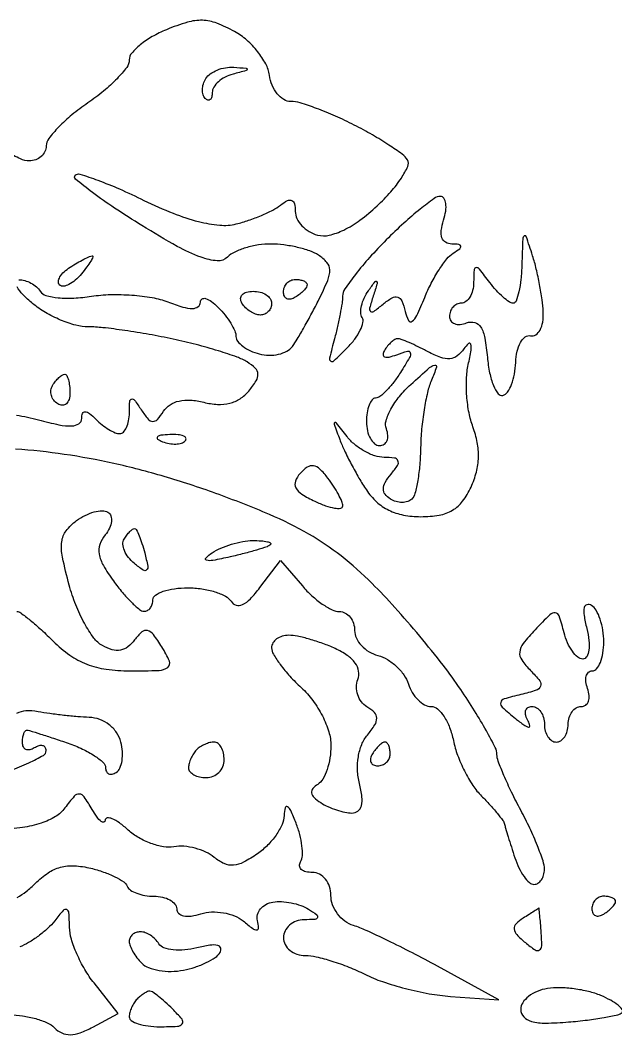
# Model space of a CAD drawing. Extents: x 0 to 102, y 0 to 135.
# Drawn here: x 52.27 to 56.51, y 86.4 to 93.64 of the extents above; entities that cross this region are included whole.
import ezdxf

# ---------------------------------------------------------------- set-up
doc = ezdxf.new("R2010")
doc.units = 0
doc.header["$MEASUREMENT"] = 0

msp = doc.modelspace()

# ---------------------------------------------------------------- linework, layer by layer
for points in [[(52.256657, 91.788185, -0.075136), (52.299084, 91.782981, -0.054894), (52.343209, 91.765268, -0.055021), (52.382306, 91.738443, -0.076637), (52.409813, 91.706217, 0.191698), (52.450117, 91.676308, 0.04061), (52.537895, 91.660476, 0.036737), (52.650092, 91.657802, 0.026696), (52.774356, 91.670646, -0.033188), (52.910896, 91.682971, -0.024256), (53.063149, 91.67919, -0.024676), (53.207678, 91.66137, -0.048598), (53.31915, 91.630624, 0.019236), (53.425992, 91.594291, 0.071715), (53.496067, 91.583977, 0.164946), (53.535612, 91.597258, 0.234105), (53.5518, 91.629937, -0.253025), (53.563464, 91.65151, -0.22178), (53.589077, 91.655198, -0.09001), (53.629882, 91.634315, -0.033222), (53.6787, 91.591586, -0.028843), (53.727267, 91.537068, -0.030398), (53.768323, 91.478235, -0.031909), (53.79714, 91.423513, -0.105618), (53.8056, 91.38391, 0.169996), (53.817537, 91.349815, 0.06387), (53.854389, 91.314103, 0.053828), (53.908133, 91.282283, 0.042836), (53.971689, 91.259701, 0.060138), (54.040419, 91.25032, 0.05973), (54.10957, 91.257524, 0.065329), (54.16876, 91.279372, 0.115836), (54.207839, 91.313284, 0.02166), (54.242605, 91.366102, 0.00603), (54.29242, 91.451759, 0.006074), (54.346503, 91.55016, 0.006341), (54.39739, 91.648452, 0.016613), (54.459759, 91.783795, 0.102777), (54.474423, 91.858527, 0.177125), (54.453944, 91.912656, 0.073747), (54.39389, 91.964407, 0.05801), (54.33153, 91.994388, 0.025718), (54.243658, 92.019735, 0.025036), (54.146785, 92.037298, 0.03083), (54.05517, 92.043505, 0.039042), (53.965661, 92.037045, 0.035335), (53.875121, 92.01673, 0.037157), (53.796554, 91.986649, 0.086583), (53.745177, 91.950537, -0.218906), (53.67241, 91.923613, -0.068995), (53.556256, 91.948904, -0.039312), (53.386934, 92.026714, -0.010915), (53.134774, 92.174854, -0.008688), (52.939757, 92.299955, -0.014894), (52.782229, 92.41183, -0.00889), (52.660808, 92.507061, -0.44457), (52.659415, 92.534215, -0.28081), (52.6924, 92.542213, -0.010154), (52.820189, 92.49845, -0.01598), (52.974318, 92.436492, -0.010211), (53.149461, 92.355193, 0.018747), (53.357898, 92.262729, 0.032466), (53.538, 92.204018, 0.039818), (53.689212, 92.177965, 0.083324), (53.807912, 92.186913, 0.022061), (53.895756, 92.212708, 0.018317), (53.986715, 92.247607, 0.018704), (54.067764, 92.285802, 0.046565), (54.12285, 92.321178, -0.044633), (54.171885, 92.352935, -0.224943), (54.20363, 92.3543, -0.245645), (54.222932, 92.33089, -0.051987), (54.2286, 92.276526, 0.113342), (54.240493, 92.224734, 0.075652), (54.275117, 92.174391, 0.069933), (54.326429, 92.133093, 0.070684), (54.386955, 92.107723, 0.121649), (54.470736, 92.106578, 0.056526), (54.573881, 92.143224, 0.045821), (54.689494, 92.213454, 0.028541), (54.81144, 92.315032, 0.023831), (54.90979, 92.416144, 0.035378), (54.984846, 92.514229, 0.038614), (55.030954, 92.597585, 0.250458), (55.028045, 92.643885, 0.096258), (54.990667, 92.684371, 0.013373), (54.896339, 92.749826, 0.0149), (54.778941, 92.821818, 0.012136), (54.64923, 92.892009, 0.013866), (54.514039, 92.956318, 0.015414), (54.380131, 93.010653, 0.014881), (54.263682, 93.049874, 0.073913), (54.195554, 93.06, -0.140209), (54.146002, 93.074174, -0.083773), (54.099765, 93.115085, -0.072188), (54.063753, 93.175827, -0.062043), (54.044134, 93.247523, 0.086311), (54.017766, 93.328341, 0.046403), (53.960111, 93.416283, 0.044379), (53.88263, 93.497519, 0.052629), (53.79606, 93.558695, 0.035337), (53.668577, 93.618617, 0.085346), (53.566802, 93.639084, 0.078645), (53.459002, 93.625124, 0.026743), (53.30961, 93.572409, 0.031728), (53.208008, 93.522559, 0.040722), (53.122164, 93.463708, 0.045734), (53.06191, 93.404839, 0.178258), (53.0442, 93.356741, -0.163617), (53.026309, 93.303531, -0.029422), (52.95739, 93.22295, -0.029), (52.861829, 93.134558, -0.02265), (52.748678, 93.049755, 0.022565), (52.635485, 92.96495, 0.028848), (52.539796, 92.876555, 0.029233), (52.470682, 92.795962, 0.162651), (52.452578, 92.74275, -0.112912), (52.443118, 92.702409, -0.09965), (52.4168, 92.668064, -0.093603), (52.377613, 92.645018, -0.086457), (52.331591, 92.637, -0.10631), (52.268962, 92.650468, -0.024008), (52.17142, 92.70022, -0.023832)], [(52.239418, 90.822312, -0.033886), (52.39708, 90.790081, 0.015063), (52.543096, 90.75446, 0.060018), (52.634739, 90.746258, 0.138111), (52.685667, 90.762297, 0.252999), (52.7058, 90.799539, -0.08637), (52.712104, 90.835763, -0.335068), (52.729996, 90.847473, -0.156059), (52.759931, 90.835631, -0.024776), (52.80732, 90.79272, 0.030136), (52.851161, 90.753868, 0.031128), (52.898899, 90.721022, 0.032763), (52.943611, 90.698032, 0.102712), (52.97652, 90.6912, 0.204176), (53.00249, 90.702266, 0.08248), (53.0247, 90.73469, 0.063182), (53.040028, 90.782576, 0.04374), (53.045495, 90.83925, -0.012169), (53.048238, 90.922118, -0.328172), (53.061468, 90.938094, -0.306546), (53.081617, 90.930741, -0.011267), (53.130095, 90.8604, 0.028498), (53.178137, 90.79559, 0.206601), (53.211966, 90.778471, 0.232815), (53.245026, 90.792312, 0.036123), (53.28892, 90.8507, -0.106517), (53.335131, 90.896982, -0.08853), (53.399408, 90.923956, -0.072713), (53.480333, 90.930082, -0.044101), (53.575339, 90.914968, 0.048844), (53.674286, 90.900186, 0.073589), (53.760931, 90.90855, 0.081658), (53.834833, 90.940328, 0.077409), (53.89623, 90.994566, 0.03155), (53.949489, 91.067666, 0.156681), (53.962186, 91.116229, 0.191352), (53.943122, 91.157445, 0.05099), (53.88476, 91.20251, 0.053224), (53.813135, 91.237047, 0.010917), (53.679712, 91.281427, 0.011376), (53.521633, 91.32629, 0.010475), (53.357286, 91.365262, 0.008825), (53.187321, 91.398696, 0.008244), (53.012387, 91.426945, 0.008247), (52.85624, 91.446901, 0.027663), (52.753308, 91.4526, -0.065621), (52.663094, 91.464491, -0.033549), (52.554828, 91.501476, -0.032645), (52.446619, 91.555293, -0.041976), (52.355622, 91.618985, -0.02412), (52.285699, 91.683194, -0.062708), (52.244166, 91.737322, -0.172745)], [(52.242734, 89.4222, -0.16153), (52.270934, 89.412845, -0.010927), (52.33859, 89.360072, -0.01478), (52.417494, 89.291722, -0.010497), (52.501991, 89.2107, 0.043779), (52.619784, 89.111907, 0.060399), (52.741484, 89.047034, 0.057384), (52.879959, 89.011019, 0.034965), (53.048762, 88.9992, 0.008403), (53.256905, 89.002698, 0.152968), (53.318801, 89.024398, 0.34789), (53.330627, 89.068777, 0.037191), (53.277567, 89.169831, 0.02279), (53.216526, 89.258401, 0.16888), (53.174508, 89.286364, 0.251239), (53.133991, 89.276462, 0.051786), (53.08297, 89.220058, -0.0706), (53.034602, 89.170457, -0.120835), (52.982023, 89.147197, -0.113848), (52.922386, 89.150224, -0.058259), (52.852826, 89.179128, -0.107805), (52.791752, 89.233235, -0.032315), (52.724669, 89.338723, -0.030744), (52.66273, 89.47017, -0.028969), (52.615969, 89.610828, -0.014505), (52.568436, 89.810215, -0.079715), (52.563376, 89.920328, -0.134398), (52.594437, 89.998013, -0.073097), (52.668225, 90.070617, -0.04242), (52.730145, 90.108289, -0.049416), (52.794513, 90.132741, -0.056379), (52.851864, 90.141506, -0.149239), (52.891571, 90.131058, -0.169576), (52.913577, 90.103916, -0.116667), (52.918084, 90.064212, -0.087573), (52.903737, 90.01682, -0.056076), (52.872107, 89.968614, 0.09376), (52.834972, 89.901558, 0.125059), (52.830125, 89.832387, 0.085902), (52.860074, 89.750407, 0.026968), (52.931449, 89.640404, 0.017507), (52.995464, 89.558683, 0.023179), (53.059592, 89.489272, 0.021568), (53.116616, 89.437677, 0.164063), (53.14995, 89.424859, 0.134232), (53.174137, 89.430394, 0.105398), (53.194762, 89.447832, 0.091262), (53.208629, 89.474674, 0.073847), (53.2134, 89.5068, -0.251914), (53.230881, 89.539295, -0.064068), (53.286487, 89.566549, -0.049716), (53.366897, 89.585241, -0.032276), (53.462207, 89.5914, -0.035549), (53.561802, 89.58431, -0.040056), (53.655375, 89.563168, -0.043921), (53.730516, 89.532276, -0.135666), (53.770413, 89.495292, 0.187548), (53.806322, 89.468195, 0.181992), (53.851655, 89.47203, 0.09177), (53.908145, 89.513, 0.02852), (53.976242, 89.593312), (54.122674, 89.787441), (54.279039, 89.604821, 0.031107), (54.346848, 89.534931, 0.033504), (54.421225, 89.475845, 0.035621), (54.491344, 89.434465, 0.115996), (54.543502, 89.4222, -0.123929), (54.584728, 89.411822, -0.100779), (54.619846, 89.382597, -0.090675), (54.643444, 89.338881, -0.078693), (54.6516, 89.28738, 0.112624), (54.664099, 89.232592, 0.075689), (54.700479, 89.179381, 0.070113), (54.754398, 89.135778, 0.071179), (54.817998, 89.109045, -0.072118), (54.88542, 89.080559, -0.052369), (54.95044, 89.031294, -0.052611), (55.003469, 88.969927, -0.075186), (55.035199, 88.905466, 0.058672), (55.062866, 88.844259, 0.062049), (55.103574, 88.792419, 0.069422), (55.150543, 88.757263, 0.126651), (55.196626, 88.7454, -0.184209), (55.242546, 88.727888, -0.065811), (55.289066, 88.673842, -0.054295), (55.329177, 88.595031, -0.041248), (55.355971, 88.501797, 0.040191), (55.385737, 88.397391, 0.027923), (55.435089, 88.285043, 0.028269), (55.495031, 88.181855, 0.050697), (55.556896, 88.10599, -0.011178), (55.616011, 88.04417, -0.014114), (55.667733, 87.984295, -0.012202), (55.70803, 87.932356, -0.101402), (55.720481, 87.905443, 0.014761), (55.728225, 87.876415, 0.001942), (55.746712, 87.815385, 0.002254), (55.769249, 87.743174, 0.001887), (55.793798, 87.66675, 0.033266), (55.822995, 87.59388, 0.043804), (55.859493, 87.532315, 0.050505), (55.897488, 87.48931, 0.188758), (55.930467, 87.4764, 0.141798), (55.958966, 87.484648, 0.099753), (55.983247, 87.507832, 0.084628), (55.999604, 87.542503, 0.068094), (56.0052, 87.583403, 0.081338), (55.995384, 87.643347, 0.014031), (55.955498, 87.751708, 0.014945), (55.900777, 87.877386, 0.012869), (55.836, 88.006096, -0.009789), (55.771208, 88.132884, -0.012346), (55.716502, 88.252748, -0.010494), (55.675558, 88.354524, -0.090621), (55.6668, 88.402452, 0.118391), (55.654953, 88.451786, 0.009291), (55.590903, 88.571879, 0.012236), (55.507391, 88.713435, 0.00905), (55.408429, 88.865951, 0.016723), (55.282687, 89.039457, 0.008872), (55.116075, 89.246206, 0.00882), (54.938054, 89.451781, 0.013517), (54.776, 89.622842, 0.029752), (54.554789, 89.819185, 0.035983), (54.324875, 89.974624, 0.030229), (54.044206, 90.11442, 0.013623), (53.661139, 90.264953, 0.015119), (53.293434, 90.385564, 0.017118), (52.933942, 90.478308, 0.017742), (52.581305, 90.543487, 0.019211), (52.234163, 90.581431, 0.014476)], [(52.192932, 88.287973, 0.022338), (52.328616, 88.343848, 0.018407), (52.432138, 88.39671, 0.271883), (52.452, 88.430537, 0.149931), (52.445051, 88.453191, 0.191608), (52.427149, 88.465356, 0.13183), (52.399807, 88.464155, 0.06196), (52.3674, 88.4493, -0.082592), (52.335074, 88.436059, -0.161196), (52.307651, 88.438691, -0.182303), (52.289423, 88.456579, -0.108972), (52.2828, 88.486607, -0.031422), (52.284959, 88.520929, -0.04859), (52.291517, 88.549882, -0.062277), (52.301071, 88.569954, -0.255915), (52.312476, 88.5762, -0.07363), (52.33307, 88.573151, -0.002488), (52.411696, 88.548918, -0.00465), (52.504342, 88.518909, -0.003221), (52.608576, 88.483324, -0.025476), (52.710608, 88.441815, -0.035451), (52.796738, 88.393843, -0.038367), (52.858387, 88.346416, -0.212711), (52.875, 88.309131, 0.108726), (52.880999, 88.281868, 0.182173), (52.897518, 88.265618, 0.161394), (52.922367, 88.263206, 0.082769), (52.951658, 88.275191, 0.15438), (52.977834, 88.305591, 0.064046), (52.992806, 88.358329, 0.054994), (52.995337, 88.423477, 0.046215), (52.984091, 88.491684, 0.08395), (52.953474, 88.559643, 0.079471), (52.901741, 88.615241, 0.078486), (52.834611, 88.652451, 0.07883), (52.759383, 88.667087, -0.012222), (52.67691, 88.67198, -0.006972), (52.577552, 88.681713, -0.00696), (52.477774, 88.694303, -0.011448), (52.393827, 88.70805, 0.059992), (52.307039, 88.713733, 0.11427), (52.240219, 88.694373, 0.119607)], [(52.245813, 87.383807, 0.044759), (52.309534, 87.425701, 0.02859), (52.375738, 87.484738, -0.049517), (52.465316, 87.558136, -0.081024), (52.554482, 87.598577, -0.079744), (52.652903, 87.608945, -0.046544), (52.770538, 87.5915, -0.024356), (52.861182, 87.564555, -0.03028), (52.942221, 87.530466, -0.031293), (53.004783, 87.494538, -0.15403), (53.0301, 87.463312, 0.15433), (53.052387, 87.435856, 0.055888), (53.097648, 87.412807, 0.048796), (53.156322, 87.397081, 0.041109), (53.22045, 87.3918, -0.05373), (53.282484, 87.385115, -0.073484), (53.334968, 87.365274, -0.093222), (53.3702, 87.335957, -0.174453), (53.3826, 87.301499, 0.208334), (53.396188, 87.270303, 0.137905), (53.431451, 87.252163, 0.085503), (53.486809, 87.250476, 0.041823), (53.55586, 87.266189, -0.067336), (53.631674, 87.279426, -0.051557), (53.715731, 87.273986, -0.05247), (53.795074, 87.251814, -0.07901), (53.856733, 87.215269, 0.011602), (53.925069, 87.161183, 0.170383), (53.95386, 87.151999, 0.428452), (53.966581, 87.166142, 0.039205), (53.958423, 87.218192, -0.125709), (53.959128, 87.261478, -0.108325), (53.980274, 87.301881, -0.096646), (54.018951, 87.333165, -0.079933), (54.069212, 87.350262, -0.055593), (54.130114, 87.353756, -0.036069), (54.200159, 87.344891, -0.036071), (54.268196, 87.326054, -0.055645), (54.323012, 87.299346, -0.01792), (54.38097, 87.25966, -0.343634), (54.386487, 87.239924, -0.286019), (54.368248, 87.226785, -0.014579), (54.29205, 87.223895, 0.084232), (54.235511, 87.213793, 0.092453), (54.18749, 87.185704, 0.099524), (54.155367, 87.144207, 0.115601), (54.144, 87.0957, 0.122318), (54.15602, 87.047301, 0.100759), (54.189884, 87.006077, 0.091202), (54.240537, 86.978382, 0.079784), (54.300202, 86.9688, -0.057036), (54.37832, 86.95986, -0.019268), (54.488981, 86.929658, -0.018879), (54.609782, 86.886557, -0.02057), (54.723507, 86.835552, 0.034231), (54.850581, 86.782677, 0.018374), (55.013452, 86.73423, 0.018216), (55.183943, 86.696829, 0.02711), (55.335473, 86.67774), (55.680337, 86.653176), (55.243201, 86.892225, 0.005892), (55.063975, 86.987509, 0.006349), (54.886936, 87.076142, 0.006029), (54.73322, 87.148396, 0.030012), (54.644233, 87.182638, -0.084585), (54.582384, 87.214532, -0.070212), (54.529938, 87.266942, -0.071007), (54.49454, 87.331163, -0.090745), (54.4824, 87.397501, 0.077018), (54.472595, 87.460774, 0.093103), (54.444189, 87.513632, 0.10371), (54.401449, 87.548571, 0.120231), (54.350507, 87.561, -0.058896), (54.303408, 87.566567, -0.126335), (54.271298, 87.583556, -0.191176), (54.259005, 87.608683, -0.159018), (54.266071, 87.637787, 0.130299), (54.279062, 87.680625, 0.037759), (54.276263, 87.750228, 0.035185), (54.261019, 87.831239, 0.031198), (54.234127, 87.912737, 0.011122), (54.195824, 88.002493, 0.14357), (54.172311, 88.029806, 0.527593), (54.15607, 88.023013, 0.041599), (54.149362, 87.967647, -0.098078), (54.134134, 87.903462, -0.04508), (54.091354, 87.828496, -0.042304), (54.030433, 87.755168, -0.04553), (53.959416, 87.695106, -0.03058), (53.860063, 87.63421, -0.101589), (53.786934, 87.612686, -0.129757), (53.721644, 87.624183, -0.065179), (53.650319, 87.669154, 0.065631), (53.590668, 87.70669, 0.043452), (53.514367, 87.734001, 0.043297), (53.434065, 87.747813, 0.062987), (53.362349, 87.744798, -0.084124), (53.287979, 87.744801, -0.045618), (53.199335, 87.768293, -0.043764), (53.110991, 87.809636, -0.052646), (53.036946, 87.863665, 0.025398), (52.974541, 87.914625, 0.057997), (52.921816, 87.944682, 0.127559), (52.887469, 87.949821, 0.374115), (52.872427, 87.933662, -0.327758), (52.862366, 87.920885, -0.24713), (52.84431, 87.924814, -0.065321), (52.815012, 87.956801, -0.021086), (52.78032, 88.011053, 0.019239), (52.723259, 88.101018, 0.232069), (52.688506, 88.120504, 0.233266), (52.651941, 88.104898, 0.019431), (52.586029, 88.021742, -0.100396), (52.518358, 87.960039, -0.055037), (52.415944, 87.913166, -0.045153), (52.283409, 87.882272, -0.028146), (52.124328, 87.869119, -0.024961)], [(52.190331, 86.5458, -0.036226), (52.284335, 86.53898, -0.03405), (52.378389, 86.518647, -0.035893), (52.459211, 86.488892, -0.09047), (52.510597, 86.453363, 0.090654), (52.563957, 86.416497, 0.110418), (52.623288, 86.404234, 0.084391), (52.694302, 86.417487, 0.034641), (52.783991, 86.45777), (52.964947, 86.554615), (52.793073, 86.773116, -0.034116), (52.72709, 86.869915, -0.029072), (52.670897, 86.979997, -0.030114), (52.631576, 87.086513, -0.069712), (52.618509, 87.170559, 0.011893), (52.614522, 87.273233, 0.279873), (52.598591, 87.296105, 0.327766), (52.573338, 87.290541, 0.014533), (52.512759, 87.217357, -0.040138), (52.462621, 87.162733, -0.026194), (52.396903, 87.107874, -0.026339), (52.326716, 87.060825, -0.044775), (52.263076, 87.03021, 0.074416)]]:
    msp.add_lwpolyline(points, format="xyb")
for points in [[(53.789443, 93.303986, -0.003272), (53.878914, 93.29726, -0.420376), (53.885364, 93.289497, -0.309854), (53.877617, 93.280364, -0.002679), (53.78445, 93.255483, 0.055048), (53.72783, 93.233809, 0.062455), (53.67989, 93.200988, 0.071903), (53.64737, 93.162548, 0.140564), (53.6364, 93.124297, -0.055439), (53.632843, 93.092318, -0.166863), (53.621486, 93.073885, -0.255905), (53.604915, 93.070752, -0.118346), (53.585629, 93.082571, -0.129836), (53.570398, 93.108735, -0.076232), (53.566152, 93.144933, -0.067553), (53.573091, 93.185285, -0.062174), (53.590621, 93.223571, -0.101189), (53.622465, 93.257395, -0.057437), (53.672028, 93.284413, -0.053946), (53.730585, 93.301033, -0.059385)], [(55.263601, 92.3832, 0.158111), (55.219197, 92.368798, 0.012298), (55.118663, 92.292079, 0.015831), (55.001574, 92.191823, 0.01141), (54.8772, 92.073, 0.013514), (54.758313, 91.947506, 0.018041), (54.657782, 91.826999, 0.015399), (54.582146, 91.722911, 0.1473), (54.565845, 91.67115, -0.034814), (54.561819, 91.622281, -0.008989), (54.548449, 91.544294, -0.009103), (54.529939, 91.455696, -0.009155), (54.508248, 91.368, 0.004768), (54.472825, 91.229993, 0.309232), (54.481067, 91.20797, 0.358116), (54.502871, 91.209606, 0.005525), (54.599397, 91.303901, 0.035189), (54.652809, 91.365331, 0.047594), (54.691263, 91.428019, 0.056647), (54.710842, 91.483029, 0.198117), (54.704876, 91.51944, -0.139448), (54.694962, 91.554381, -0.057608), (54.70069, 91.603653, -0.050928), (54.719598, 91.658392, -0.045478), (54.749763, 91.710439, -0.006389), (54.796959, 91.775317, -0.466965), (54.808541, 91.775959, -0.268663), (54.812128, 91.760463, -0.004493), (54.784544, 91.673284, 0.012018), (54.758459, 91.586316, 0.291621), (54.76561, 91.563211, 0.347457), (54.787749, 91.562451, 0.014561), (54.854095, 91.614326, -0.037072), (54.918583, 91.66023, -0.218332), (54.958785, 91.664857, -0.221307), (54.988174, 91.637428, -0.038066), (55.011916, 91.562843, 0.057927), (55.034986, 91.49921, 0.460986), (55.061628, 91.492596, 0.130796), (55.095126, 91.533172, 0.010352), (55.151177, 91.662378, -0.022699), (55.198073, 91.763562, -0.0233), (55.253577, 91.859172, -0.023836), (55.309316, 91.937209, -0.084332), (55.354843, 91.978333, 0.019811), (55.401065, 92.010363, 0.280074), (55.40821, 92.028303, 0.33542), (55.395405, 92.040387, 0.024392), (55.343849, 92.043505, -0.132729), (55.300154, 92.055858, -0.178036), (55.27452, 92.087624, -0.116337), (55.269492, 92.140424, -0.042689), (55.2861, 92.214, 0.039501), (55.301173, 92.278849, 0.070518), (55.301643, 92.333497, 0.110633), (55.288309, 92.369736, 0.254772)], [(55.9206, 91.9602, 0.003802), (55.875531, 92.097328, 0.527052), (55.861447, 92.101311, 0.212536), (55.850764, 92.079606, 0.001973), (55.844433, 91.89675, -0.018506), (55.837291, 91.791363, -0.029768), (55.822578, 91.702567, -0.030016), (55.803459, 91.636998, -0.316763), (55.781877, 91.6218, -0.155757), (55.754137, 91.630656, -0.027186), (55.710638, 91.66529, -0.027231), (55.662363, 91.713164, -0.021457), (55.615367, 91.76985, 0.005777), (55.541839, 91.864423, 0.22845), (55.518652, 91.8756, 0.395521), (55.504087, 91.861942, 0.011517), (55.500291, 91.76985, -0.055083), (55.492989, 91.713217, -0.073748), (55.473539, 91.66529, -0.092324), (55.445491, 91.633107, -0.169034), (55.413, 91.6218, 0.109914), (55.380725, 91.614618, 0.099889), (55.353251, 91.59429, 0.095054), (55.334825, 91.563905, 0.089132), (55.3284, 91.528149, 0.150963), (55.338229, 91.496338, 0.152481), (55.364256, 91.475767, 0.115793), (55.403774, 91.470373, 0.067978), (55.450462, 91.481337, -0.160531), (55.507991, 91.484104, -0.192236), (55.55087, 91.4515, -0.091606), (55.580142, 91.37329, -0.021773), (55.598512, 91.234821, 0.027836), (55.61458, 91.124025, 0.04716), (55.641717, 91.03437, 0.064281), (55.674779, 90.976163, 0.306708), (55.7091, 90.964382, 0.179732), (55.742076, 90.987934, 0.056003), (55.770796, 91.042696, 0.047836), (55.791568, 91.116161, 0.037169), (55.80033, 91.1988, -0.045641), (55.810116, 91.278247, -0.073463), (55.834129, 91.341959, -0.10479), (55.867807, 91.380675, -0.217403), (55.90608, 91.38915, 0.203746), (55.943088, 91.396335, 0.121856), (55.973606, 91.430128, 0.083948), (55.992742, 91.48701, 0.050362), (55.996767, 91.55835, 0.023436), (55.988717, 91.646431, 0.01233), (55.970914, 91.754913, 0.012241), (55.947167, 91.865355, 0.018416)], [(52.779609, 91.958905, -0.546793), (52.784998, 91.951213, -0.036148), (52.770426, 91.921942, -0.026491), (52.742965, 91.880672, -0.013159), (52.704103, 91.831256, -0.039407), (52.659545, 91.785441, -0.06172), (52.614147, 91.754566, -0.085026), (52.574884, 91.742235, -0.234162), (52.548144, 91.751256, -0.225585), (52.539315, 91.776085, -0.108439), (52.550135, 91.808942, -0.073916), (52.57955, 91.84519, -0.044429), (52.62365, 91.878904, -0.009856), (52.673611, 91.909139, -0.012634), (52.720799, 91.93487, -0.01054), (52.760951, 91.954409, -0.097989)], [(54.2286, 91.791, -0.042167), (54.260989, 91.788264, -0.061769), (54.288349, 91.780041, -0.081139), (54.306901, 91.767959, -0.210953), (54.3132, 91.753693, -0.151918), (54.307655, 91.735865, -0.038439), (54.288349, 91.711986, -0.035638), (54.260983, 91.686857, -0.029505), (54.2286, 91.6641, -0.082592), (54.196274, 91.650859, -0.161196), (54.168851, 91.653491, -0.182303), (54.150623, 91.671379, -0.108972), (54.144, 91.701407, -0.093332), (54.15044, 91.735607, -0.09642), (54.168851, 91.764682, -0.099167), (54.19632, 91.784142, -0.105053)], [(53.927507, 91.7064, -0.062283), (53.977938, 91.700094, -0.080552), (54.020656, 91.681549, -0.097988), (54.049246, 91.654065, -0.153634), (54.0594, 91.6218, -0.092995), (54.053341, 91.589505, -0.096318), (54.036015, 91.562051, -0.099231), (54.010167, 91.543677, -0.105429), (53.979793, 91.5372, -0.089642), (53.945481, 91.543401, -0.053229), (53.908211, 91.562051, -0.051032), (53.873805, 91.589439, -0.06081), (53.8479, 91.6218, -0.139169), (53.838768, 91.653918, -0.191142), (53.849717, 91.681549, -0.138808), (53.880839, 91.700202, -0.066118)], [(54.958255, 91.368, 0.139134), (54.938238, 91.36232, 0.042821), (54.912795, 91.343433, 0.039123), (54.88664, 91.316374, 0.034175), (54.863699, 91.284369, 0.122985), (54.854562, 91.25573, 0.3386), (54.865617, 91.239179, 0.142539), (54.898219, 91.237685, 0.032267), (54.951683, 91.254335, -0.022911), (55.029024, 91.280016, -0.435344), (55.048535, 91.268149, -0.184754), (55.04296, 91.234076, -0.007663), (54.978027, 91.126466, -0.023635), (54.929929, 91.056985, -0.030458), (54.879116, 90.998306, -0.031331), (54.832298, 90.956104, -0.169327), (54.80045, 90.945, 0.234711), (54.775825, 90.932766, 0.071555), (54.755073, 90.895297, 0.054652), (54.740891, 90.840601, 0.036145), (54.7362, 90.7758, 0.053388), (54.743132, 90.711068, 0.073174), (54.76371, 90.656302, 0.092966), (54.794114, 90.619533, 0.175384), (54.829851, 90.6066, 0.144822), (54.861817, 90.616057, 0.152637), (54.882703, 90.641231, 0.118929), (54.888587, 90.679412, 0.070756), (54.878262, 90.724494, -0.165945), (54.876042, 90.783639, -0.052435), (54.910624, 90.866318, -0.045785), (54.9715, 90.956762, -0.037076), (55.051958, 91.041744, -0.00373), (55.185731, 91.16174, -0.131169), (55.222966, 91.180321, -0.581786), (55.235476, 91.166028, -0.016477), (55.199203, 91.0719, 0.043757), (55.171246, 90.985611, 0.016638), (55.147012, 90.861334, 0.016329), (55.129497, 90.723783, 0.019224), (55.122206, 90.592681, -0.016901), (55.115941, 90.469728, -0.021295), (55.101474, 90.356692, -0.019992), (55.081906, 90.264823, -0.134299), (55.059079, 90.22466, -0.120478), (55.029893, 90.206879, -0.077489), (54.990531, 90.200822, -0.070289), (54.947308, 90.207015, -0.06783), (54.906921, 90.22496, -0.088781), (54.868921, 90.259012, -0.17414), (54.856378, 90.297091, -0.127951), (54.869661, 90.343087, -0.039287), (54.911651, 90.402632, 0.028188), (54.957733, 90.464998, 0.249168), (54.960763, 90.49797, 0.26797), (54.935323, 90.517324, 0.031696), (54.861635, 90.522, -0.081636), (54.796152, 90.532763, -0.046276), (54.722535, 90.56549, -0.044657), (54.652508, 90.613402, -0.055218), (54.59745, 90.67005, 0.002037), (54.521888, 90.766428, 0.334339), (54.509623, 90.769645, 0.402826), (54.505013, 90.759212, 0.002282), (54.545824, 90.6489, 0.021199), (54.579086, 90.57051, 0.010382), (54.627696, 90.473487, 0.01028), (54.682475, 90.374577, 0.014689), (54.7354, 90.28935, 0.061631), (54.807519, 90.205138, 0.071039), (54.894869, 90.145679, 0.066996), (54.999703, 90.110702, 0.047093), (55.123671, 90.099, 0.042467), (55.254736, 90.110152, 0.090921), (55.349731, 90.144947, 0.09792), (55.421822, 90.209161, 0.055152), (55.482054, 90.310165, 0.044661), (55.51982, 90.41752, 0.054472), (55.534691, 90.522922, 0.054396), (55.526456, 90.629169, 0.04435), (55.495495, 90.739036, -0.044331), (55.46735, 90.838899, -0.027734), (55.451514, 90.959407, -0.027742), (55.449117, 91.080843, -0.044591), (55.462004, 91.183521, 0.010264), (55.482167, 91.286439, 0.111865), (55.480075, 91.328346, 0.556384), (55.463699, 91.333102, 0.056077), (55.430602, 91.295815, -0.076447), (55.382222, 91.245572, -0.143209), (55.330006, 91.225487, -0.109556), (55.265251, 91.234317, -0.034423), (55.175521, 91.274665, 0.009418), (55.105602, 91.310407, 0.011995), (55.03976, 91.340583, 0.010026), (54.983925, 91.363254, 0.091667)], [(52.583893, 91.1142, -0.279105), (52.598286, 91.105487, -0.051652), (52.610241, 91.075456, -0.042195), (52.618494, 91.032846, -0.026751), (52.6212, 90.982307, -0.067432), (52.614888, 90.935717, -0.140899), (52.595943, 90.904767, -0.190788), (52.567872, 90.894056, -0.136093), (52.53522, 90.903553, -0.090427), (52.506094, 90.929825, -0.095498), (52.488794, 90.964216, -0.099685), (52.485933, 91.001327, -0.108373), (52.497913, 91.035446, -0.031646), (52.519288, 91.065588, -0.037297), (52.543247, 91.091066, -0.040575), (52.566262, 91.108945, -0.145859)], [(53.33325, 90.684521, 0.018894), (53.270111, 90.679526, 0.168741), (53.245428, 90.66757, 0.470617), (53.246887, 90.652152, 0.054073), (53.282137, 90.633409, 0.051402), (53.328403, 90.620208, 0.05415), (53.375572, 90.617042, 0.060344), (53.416629, 90.623739, 0.126455), (53.444288, 90.640088, 0.296942), (53.448197, 90.658603, 0.208169), (53.432754, 90.674224, 0.077125), (53.392147, 90.683591, 0.028489)], [(54.46125, 90.373802, 0.035664), (54.403652, 90.438767, 0.15317), (54.358111, 90.46191, 0.192903), (54.3139, 90.452258, 0.062013), (54.262458, 90.407146, 0.094659), (54.229684, 90.352252, 0.212927), (54.233009, 90.304898, 0.131013), (54.275251, 90.259575, 0.029782), (54.368208, 90.208734, 0.023609), (54.444482, 90.177048, 0.045113), (54.508605, 90.160241, 0.070141), (54.552462, 90.159094, 0.381228), (54.567, 90.17539, 0.101081), (54.560475, 90.207337, 0.021686), (54.535936, 90.258618, 0.021817), (54.501731, 90.316555, 0.019283)], [(53.081626, 90.0144, -0.283635), (53.094518, 90.006447, -0.017093), (53.114374, 89.963277, -0.021463), (53.13515, 89.907064, -0.013828), (53.154577, 89.840365, -0.013155), (53.176387, 89.746995, -0.250132), (53.168179, 89.719192, -0.365866), (53.144259, 89.716983, -0.020832), (53.080776, 89.765351, -0.053666), (53.03858, 89.808793, -0.06677), (53.01013, 89.85732, -0.080334), (52.999044, 89.903295, -0.158778), (53.007824, 89.939386, -0.024554), (53.027586, 89.968106, -0.03138), (53.048628, 89.992365, -0.032622), (53.068121, 90.009751, -0.167311)], [(53.92545, 89.928505, -0.01745), (53.98534, 89.926893, -0.040932), (54.029614, 89.92049, -0.094548), (54.051729, 89.910773, -0.491546), (54.05235, 89.899401, -0.097072), (54.02675, 89.884808, -0.007915), (53.952901, 89.861256, -0.010398), (53.863078, 89.836193, -0.007812), (53.7633, 89.812231, -0.007762), (53.641128, 89.786888, -0.103987), (53.59559, 89.787717, -0.593089), (53.590943, 89.804206, -0.045015), (53.6364, 89.841335, -0.047271), (53.696757, 89.874343, -0.028277), (53.773655, 89.902364, -0.028137), (53.854103, 89.921765, -0.043125)], [(56.340209, 89.466596, 0.205529), (56.308246, 89.471366, 0.286058), (56.288908, 89.450869, 0.090659), (56.287889, 89.395045, 0.020836), (56.30708, 89.302389, -0.032351), (56.32286, 89.21627, -0.062238), (56.322316, 89.146221, -0.098362), (56.30669, 89.100329, -0.267768), (56.278038, 89.0838, -0.179923), (56.24236, 89.097068, -0.060509), (56.204389, 89.138833, -0.050933), (56.170071, 89.199443, -0.039433), (56.145142, 89.271146, 0.014508), (56.110149, 89.390678, 0.296688), (56.082249, 89.413247, 0.223404), (56.044283, 89.399977, 0.008875), (55.938616, 89.292562, 0.022975), (55.853939, 89.194742, 0.140179), (55.828837, 89.133505, 0.181647), (55.843265, 89.076738, 0.04431), (55.906316, 89.001398, -0.026789), (55.971883, 88.928402, -0.271046), (55.977704, 88.889595, -0.22414), (55.94642, 88.86049, -0.01913), (55.837947, 88.83046, 0.012518), (55.717814, 88.798905, 0.272329), (55.693746, 88.773437, 0.27239), (55.704317, 88.740032, 0.012523), (55.798711, 88.659328, 0.014647), (55.858698, 88.613437, 0.102964), (55.892125, 88.598568, 0.544445), (55.901902, 88.608314, 0.082902), (55.889547, 88.63965, -0.063696), (55.871763, 88.680148, -0.132816), (55.870995, 88.714336, -0.188594), (55.886809, 88.73675, -0.146934), (55.915607, 88.7454, -0.140337), (55.949772, 88.735618, -0.099915), (55.978882, 88.708123, -0.085131), (55.998487, 88.667003, -0.06887), (56.0052, 88.6185, 0.064853), (56.011519, 88.569986, 0.082425), (56.030051, 88.528877, 0.098894), (56.057537, 88.501377, 0.148195), (56.0898, 88.4916, 0.148195), (56.122063, 88.501377, 0.098894), (56.149549, 88.528877, 0.082425), (56.168081, 88.569986, 0.064853), (56.1744, 88.6185, -0.072144), (56.181434, 88.666993, -0.087143), (56.20191, 88.708123, -0.100435), (56.232338, 88.735619, -0.134459), (56.268051, 88.7454, 0.158089), (56.299685, 88.755658, 0.151946), (56.319888, 88.782677, 0.112257), (56.324711, 88.823748, 0.06502), (56.313006, 88.8723, -0.055937), (56.300358, 88.920891, -0.100118), (56.302686, 88.961923, -0.147206), (56.319134, 88.988838, -0.184534), (56.346255, 88.9992, 0.227748), (56.377639, 89.014277, 0.074469), (56.404129, 89.059861, 0.056699), (56.42221, 89.126625, 0.037818), (56.4282, 89.205707, 0.039089), (56.421699, 89.288741, 0.042279), (56.402353, 89.367527, 0.046396), (56.374025, 89.431299, 0.127301)], [(54.182319, 89.253, 0.070416), (54.135342, 89.246351, 0.086102), (54.095508, 89.226962, 0.100193), (54.068875, 89.198162, 0.137506), (54.0594, 89.16436, 0.1354), (54.07215, 89.11814, 0.025178), (54.121528, 89.04418, 0.025344), (54.189928, 88.961254, 0.020757), (54.2709, 88.879709, -0.046643), (54.35361, 88.787319, -0.041177), (54.421706, 88.6774, -0.043119), (54.467398, 88.565014, -0.075133), (54.4824, 88.465742, -0.039399), (54.475481, 88.37807, -0.042461), (54.454896, 88.294812, -0.046589), (54.424749, 88.227371, -0.126606), (54.388768, 88.189918, 0.079241), (54.353427, 88.159435, 0.218762), (54.34486, 88.128504, 0.167837), (54.362447, 88.095779, 0.045108), (54.409918, 88.05932, 0.035058), (54.461723, 88.031375, 0.025743), (54.52252, 88.007575, 0.026213), (54.582693, 87.99097, 0.051235), (54.632062, 87.985295, 0.166418), (54.674972, 87.999408, 0.169861), (54.699792, 88.036743, 0.093979), (54.70387, 88.101584, 0.030336), (54.686065, 88.196599, -0.051364), (54.672436, 88.291079, -0.050728), (54.678254, 88.38676, -0.053767), (54.702225, 88.473528, -0.079103), (54.742463, 88.541446, 0.029423), (54.795741, 88.613923, 0.148409), (54.809488, 88.661661, 0.195766), (54.792639, 88.701413, 0.057481), (54.739582, 88.74331, -0.093847), (54.700182, 88.779338, -0.080626), (54.674112, 88.829167, -0.080323), (54.665077, 88.884864, -0.091989), (54.674877, 88.937833, 0.137724), (54.680348, 88.996694, 0.113027), (54.655311, 89.054912, 0.084039), (54.599088, 89.109634, 0.044193), (54.514024, 89.157871, 0.019486), (54.42507, 89.194286, 0.017577), (54.330462, 89.225056, 0.017912), (54.243724, 89.246601, 0.05196)], [(53.6505, 88.4916, 0.065559), (53.619392, 88.487504, 0.03911), (53.584142, 88.475032, 0.038504), (53.550367, 88.456791, 0.053359), (53.5236, 88.4352, 0.053359), (53.502009, 88.408433, 0.038504), (53.483767, 88.374658, 0.03911), (53.471296, 88.339408, 0.065559), (53.4672, 88.3083, 0.17482), (53.476903, 88.281398, 0.093122), (53.504477, 88.258509, 0.073362), (53.545551, 88.243019, 0.053595), (53.5941, 88.2378, 0.099038), (53.64253, 88.247488, 0.097945), (53.683723, 88.275077, 0.097945), (53.711312, 88.31627, 0.099038), (53.721, 88.3647, 0.053595), (53.715781, 88.413249, 0.073362), (53.700291, 88.454323, 0.093122), (53.677402, 88.481897, 0.17482)], [(54.868093, 88.4916, 0.151918), (54.850265, 88.486055, 0.038439), (54.826386, 88.466749, 0.035638), (54.801257, 88.439383, 0.029505), (54.7785, 88.407, 0.082592), (54.765259, 88.374674, 0.161196), (54.767891, 88.347251, 0.182303), (54.785779, 88.329023, 0.108972), (54.815807, 88.3224, 0.093332), (54.850007, 88.32884, 0.09642), (54.879082, 88.347251, 0.099167), (54.898542, 88.37472, 0.105053), (54.9054, 88.407, 0.042167), (54.902664, 88.439389, 0.061769), (54.894441, 88.466749, 0.081139), (54.882359, 88.485301, 0.210953)], [(56.4282, 87.3918, 0.105053), (56.39592, 87.384942, 0.099167), (56.368451, 87.365482, 0.09642), (56.35004, 87.336407, 0.093332), (56.3436, 87.302207, 0.108972), (56.350223, 87.272179, 0.182303), (56.368451, 87.254291, 0.161196), (56.395874, 87.251659, 0.082592), (56.4282, 87.2649, 0.029505), (56.460583, 87.287657, 0.035638), (56.487949, 87.312786, 0.038439), (56.507255, 87.336665, 0.151918), (56.5128, 87.354493, 0.210953), (56.506501, 87.368759, 0.081139), (56.487949, 87.380841, 0.061769), (56.460589, 87.389064, 0.042167)], [(55.966047, 87.305905, 0.042497), (55.963651, 87.304671, 0.000108), (55.931584, 87.284538, 0.000684), (55.895448, 87.261771, 0.000426), (55.853146, 87.234987, 0.05683), (55.803283, 87.194761, 0.221545), (55.79032, 87.15839, 0.167031), (55.808661, 87.117831, 0.030608), (55.869519, 87.060687, 0.024226), (55.938275, 87.009037, 0.297513), (55.969554, 87.00849, 0.257211), (55.985811, 87.037798, 0.019531), (55.982421, 87.131605, 0.001722), (55.977122, 87.198848, 0.002898), (55.972155, 87.255238, 0.000356), (55.967438, 87.305066, 0.503646)], [(53.123807, 87.138, 0.083666), (53.093405, 87.132877, 0.092943), (53.067585, 87.118119, 0.10054), (53.050318, 87.096135, 0.116875), (53.0442, 87.07032, 0.094452), (53.05033, 87.038157, 0.034965), (53.070331, 86.99639, 0.033132), (53.099114, 86.952718, 0.03412), (53.133156, 86.913684, 0.108669), (53.182112, 86.88238, 0.047213), (53.257197, 86.862561, 0.043719), (53.344195, 86.855908, 0.044486), (53.430506, 86.864566, 0.032109), (53.514214, 86.886215, 0.033258), (53.59345, 86.918209, 0.035267), (53.657764, 86.955098, 0.106893), (53.692569, 86.99124, 0.216447), (53.69655, 87.02236, 0.277061), (53.67547, 87.041269, 0.088201), (53.619173, 87.042095, 0.021158), (53.527303, 87.023128, -0.039504), (53.439649, 87.008357, -0.04952), (53.357266, 87.009263, -0.057871), (53.291479, 87.024358, -0.17064), (53.255892, 87.053089, 0.060607), (53.229914, 87.085569, 0.050984), (53.195445, 87.113058, 0.053213), (53.158133, 87.131777, 0.089912)], [(53.191243, 86.715, 0.108585), (53.17431, 86.711279, 0.030998), (53.150491, 86.698432, 0.029641), (53.124708, 86.680186, 0.027574), (53.1006, 86.6586, 0.053359), (53.079009, 86.631833, 0.038504), (53.060767, 86.598058, 0.03911), (53.048296, 86.562808, 0.065559), (53.0442, 86.5317, 0.259222), (53.059266, 86.504593, 0.060787), (53.108103, 86.481909, 0.047665), (53.178402, 86.466327, 0.030729), (53.261743, 86.4612, 0.011727), (53.388506, 86.464173, 0.229834), (53.421879, 86.48235, 0.34307), (53.420592, 86.513933, 0.020927), (53.352386, 86.5881, 0.012519), (53.301283, 86.636706, 0.017065), (53.252704, 86.677723, 0.013952), (53.210891, 86.708801, 0.154018)], [(56.407408, 86.683408, 0.040569), (56.320509, 86.712041, 0.026588), (56.216805, 86.731345, 0.026745), (56.113073, 86.73939, 0.04552), (56.02635, 86.733566, 0.057869), (55.953559, 86.713135, 0.068805), (55.891915, 86.677294, 0.080898), (55.850308, 86.632211, 0.147013), (55.836, 86.584599, 0.193891), (55.857262, 86.53183, 0.137856), (55.912878, 86.499188, 0.067767), (56.013891, 86.48686, 0.017676), (56.17754, 86.494923, 0.009762), (56.311248, 86.508893, 0.013544), (56.430361, 86.526982, 0.010021), (56.527822, 86.546519, 0.142839), (56.558597, 86.563397, 0.371681), (56.560141, 86.584305, 0.065552), (56.530486, 86.614951, 0.044187), (56.477741, 86.649706, 0.023732)]]:
    msp.add_lwpolyline(points, format="xyb", close=True)

doc.saveas('drawing.dxf')
